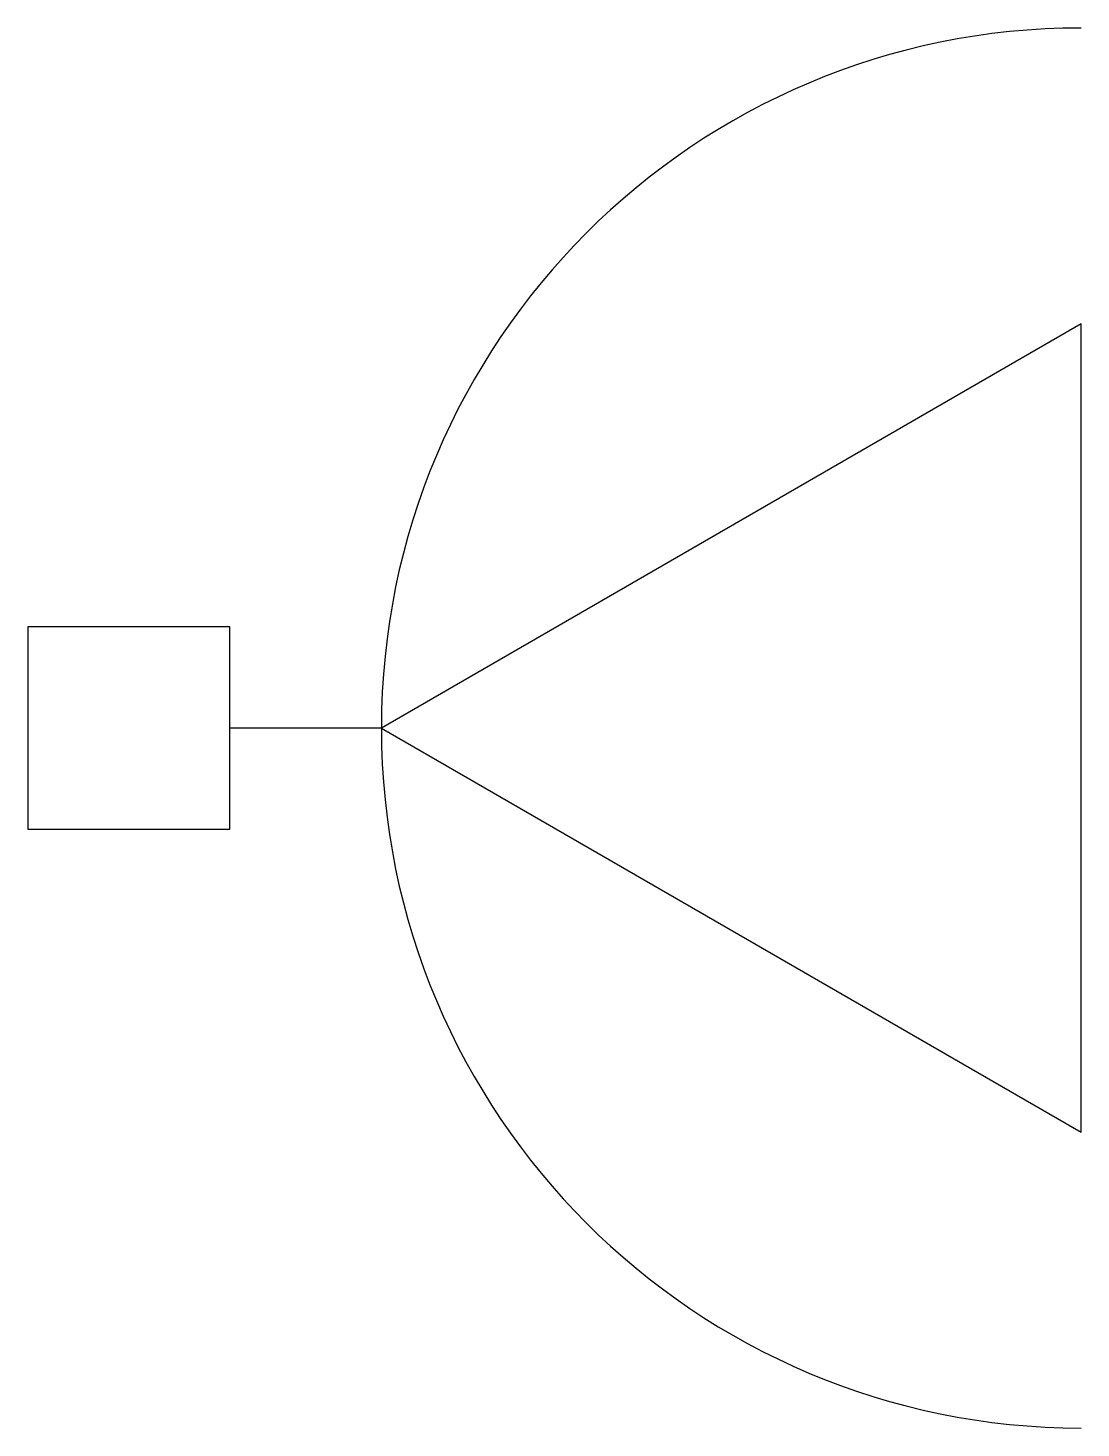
# Model space of a CAD drawing. Header units: millimetres. Extents: x -6084.867 to -6084.476, y -958.714 to -958.195.
import ezdxf

# ---------------------------------------------------------------- set-up
doc = ezdxf.new("R2010")
doc.units = ezdxf.units.MM
doc.layers.add('Tel_Símbolos', color=3, linetype='Continuous')

msp = doc.modelspace()

# ---------------------------------------------------------------- linework, layer by layer
at = {"layer": 'Tel_Símbolos'}
msp.add_line((-6084.73561, -958.45439), (-6084.79186, -958.45439), dxfattribs=at)
msp.add_lwpolyline([(-6084.4758, -958.30439), (-6084.73561, -958.45439), (-6084.4758, -958.60439)], close=True, dxfattribs=at)
at = {"layer": 'Tel_Símbolos', "color": 2}
msp.add_lwpolyline([(-6084.86686, -958.49189), (-6084.79186, -958.49189), (-6084.79186, -958.41689), (-6084.86686, -958.41689)], close=True, dxfattribs=at)
at = {"layer": 'Tel_Símbolos', "color": 4}
msp.add_arc((-6084.4758, -958.45439), 0.25981, 90, 270, dxfattribs=at)

doc.saveas('drawing.dxf')
